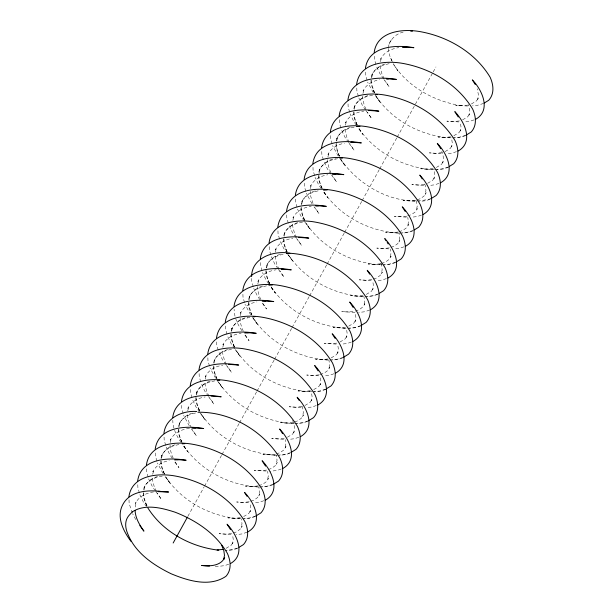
<?xml version="1.0" encoding="UTF-8"?>
<svg xmlns="http://www.w3.org/2000/svg" width="613" height="613" viewBox="0 0 613 613"><rect width="100%" height="100%" fill="white"/><g stroke="black" fill="none" stroke-linecap="round" stroke-linejoin="round"><path stroke-width="0.46" stroke-dasharray="3.06 2.3" d="M143.948 490.162L145.013 485.994L144.04 487.756C146.974 481.596 152.683 477.083 159.495 476.14M152.706 474.293L153.771 470.125L152.798 471.887C155.779 465.451 162.468 461.712 169.265 460.608M161.464 458.424L162.529 454.256L161.556 456.018C164.499 449.865 170.199 445.345 177.019 444.41M170.222 442.555L171.295 438.387L170.314 440.149C173.854 432.51 182.413 428.916 190.382 428.326M178.988 426.686L180.053 422.518L179.08 424.28C181.839 418.802 186.643 414.15 192.873 413.116M187.747 410.817L188.812 406.649L187.839 408.411C190.95 401.638 198.122 398.021 205.202 396.918M196.505 394.956L197.57 390.78L196.597 392.542C199.531 386.389 205.24 381.876 212.052 380.934M205.263 379.087L206.328 374.911L205.355 376.673C208.466 369.9 215.638 366.283 222.726 365.187M214.029 363.218L215.094 359.042L214.121 360.812C216.964 354.988 222.213 350.391 228.741 349.418M222.787 347.349L223.852 343.18L222.879 344.943C226.12 337.817 233.791 334.353 241.147 333.234M231.545 331.48L232.611 327.311L231.637 329.074C234.664 322.568 240.84 318.178 247.928 317.235M240.304 315.611L241.369 311.442L240.396 313.205C243.384 306.768 250.066 303.029 256.862 301.925M249.062 299.742L250.127 295.573L249.154 297.336C252.096 291.175 257.797 286.662 264.617 285.719M257.828 283.873L258.893 279.704L257.92 281.467C261.161 274.34 268.823 270.885 276.187 269.758M266.586 268.004L267.651 263.835L266.678 265.598C269.436 260.111 274.241 255.46 280.47 254.433M275.344 252.135L276.409 247.966L275.436 249.729C278.547 242.955 285.719 239.338 292.799 238.235M284.103 236.266L285.168 232.097L284.194 233.859C287.129 227.707 292.838 223.186 299.657 222.251M292.861 220.396L293.926 216.228L292.953 217.99C296.194 210.872 303.864 207.409 311.22 206.282M301.627 204.535L302.692 200.359L301.719 202.121C304.561 196.306 309.81 191.7 316.339 190.735M310.385 188.666L311.45 184.49L310.477 186.252C313.588 179.479 320.76 175.862 327.84 174.766M319.143 172.797L320.208 168.621L319.235 170.391C322.262 163.886 328.438 159.495 335.526 158.552M327.901 156.928L328.966 152.76L327.993 154.522C330.982 148.085 337.663 144.346 344.46 143.243M336.66 141.059L337.725 136.891L336.752 138.653C339.602 132.837 344.851 128.232 351.379 127.266M345.425 125.19L346.491 121.022L345.517 122.784C348.759 115.658 356.429 112.194 363.785 111.076M354.184 109.321L355.249 105.152L354.276 106.915C357.21 100.754 362.919 96.241 369.731 95.299M362.942 93.452L364.007 89.283L363.034 91.046C366.015 84.609 372.704 80.87 379.501 79.767M371.7 77.583L372.765 73.414L371.792 75.177C374.735 69.024 380.435 64.503 387.255 63.568M380.458 61.714L381.524 57.545L380.55 59.308C383.792 52.182 391.462 48.726 398.818 47.599M389.554 43.002L389.316 43.439C392.075 37.952 396.879 33.309 403.109 32.274M187.907 516.276L204.045 487.044M204.504 486.209L221.569 455.306M222.029 454.471L239.085 423.568M239.545 422.732L256.602 391.83M257.069 391.002L274.126 360.099M274.586 359.264L291.642 328.361M292.102 327.526L309.167 296.623M309.626 295.788L326.683 264.885M327.143 264.05L344.2 233.147M344.667 232.312L361.724 201.409M362.183 200.574L379.24 169.678M379.7 168.843L396.764 137.94M397.224 137.105L432.724 72.794M433.184 71.959L435.95 66.947M473.995 119.887L469.88 121.336L463.719 122.064M465.236 135.757L461.122 137.205L454.08 138.032M456.47 151.626L452.363 153.074L446.203 153.802M448.532 167.203L443.597 168.943L436.563 169.77M438.954 183.364L434.839 184.812L428.679 185.54M430.196 199.233L426.081 200.681L419.039 201.508M421.43 215.102L417.323 216.55L411.162 217.27M412.672 230.971L408.565 232.411L401.523 233.246M403.913 246.832L399.799 248.28L393.646 249.008M395.155 262.701L391.04 264.149L383.999 264.985M386.397 278.57L382.282 280.018L376.121 280.746M377.631 294.439L373.524 295.887L366.482 296.715M369.7 310.017L364.766 311.756L358.605 312.484M360.934 325.886L356 327.626L348.966 328.453M351.356 342.046L347.242 343.495L341.081 344.222M342.598 357.915L338.483 359.364L331.441 360.191M333.832 373.784L329.725 375.233L323.564 375.961M325.901 389.362L320.967 391.102L313.925 391.929M316.316 405.522L312.201 406.971L306.04 407.691M307.557 421.392L303.443 422.832L296.401 423.667M298.799 437.253L294.684 438.701L288.524 439.429M290.033 453.122L285.926 454.57L278.884 455.405M281.275 468.991L277.16 470.439L270.126 471.274M272.517 484.86L268.402 486.308L261.368 487.136M263.759 500.729L259.644 502.177L253.483 502.905M255 516.598L250.886 518.046L243.844 518.874M247.062 532.176L242.127 533.915L235.967 534.643M237.476 548.336L233.361 549.784L226.327 550.612M228.718 564.205L224.603 565.653L217.569 566.481L213.063 566.259M471.374 103.995L476.493 100.907L478.692 97.513L477.719 99.275L478.515 95.153L477.167 88.724M462.608 119.864L467.734 116.776L469.933 113.382L468.96 115.144L469.75 111.022L468.409 104.593M453.85 135.734L458.976 132.646L461.175 129.243L460.202 131.013L460.991 126.883L460.34 122.179M445.092 151.603L450.21 148.507L452.417 145.112L451.444 146.875L452.233 142.752L451.582 138.04M436.333 167.472L441.452 164.376L443.659 160.981L442.686 162.744L443.475 158.621L442.824 153.909L441.781 151.342M427.575 183.341L432.694 180.245L434.893 176.851L433.92 178.613L434.717 174.49L434.065 169.778M417.223 199.746L420.395 198.666L423.935 196.114L426.135 192.72L425.161 194.482L425.951 190.359L425.307 185.647L424.265 183.072M407.676 215.883L411.637 214.535L415.177 211.983L417.376 208.589L416.403 210.351L417.192 206.229L416.541 201.516L415.507 198.941M398.917 231.752L402.879 230.404L406.411 227.852L408.618 224.458L407.645 226.22L408.434 222.098L407.783 217.385M390.948 247.346L394.121 246.273L397.653 243.721L399.86 240.327L398.879 242.089L399.676 237.967L399.025 233.254M381.393 263.49L385.355 262.142L388.895 259.59L391.094 256.196L390.121 257.958L390.918 253.836L390.266 249.123M373.424 279.084L376.597 278.011L380.137 275.459L382.336 272.065L381.363 273.827L382.152 269.705L381.508 264.992L380.466 262.418M366.252 294.416L371.378 291.328L373.578 287.934L372.604 289.696L373.394 285.574L372.742 280.861M348.736 326.154L353.854 323.066L356.053 319.664L355.08 321.434L355.877 317.304L355.226 312.599M339.97 342.023L345.096 338.928L347.295 335.533L346.322 337.296L347.119 333.173L346.468 328.461M331.212 357.892L336.338 354.797L338.537 351.402L337.564 353.165L338.353 349.042L337.709 344.33M320.078 374.566L324.039 373.217L327.58 370.666L329.779 367.271L328.806 369.034L329.595 364.911L328.943 360.199M313.695 389.623L318.814 386.535L321.02 383.14L320.047 384.903L320.837 380.78L320.185 376.068M304.937 405.492L310.055 402.404L312.255 399.009L311.281 400.772L312.078 396.649L311.427 391.937M294.592 421.905L297.757 420.825L301.297 418.273L303.496 414.878L302.523 416.641L303.32 412.518L302.669 407.806L301.627 405.231M287.413 437.23L292.539 434.142L294.738 430.747L293.765 432.51L294.554 428.387L293.911 423.675L292.524 420.242M276.279 453.911L280.241 452.563L283.781 450.011L285.98 446.616L285.007 448.379L285.796 444.256L285.145 439.544M268.31 469.504L271.482 468.432L275.015 465.88L277.222 462.486L276.248 464.248L277.038 460.125L276.386 455.413M258.755 485.642L262.724 484.301L266.257 481.749L268.456 478.355L267.483 480.117L268.279 475.995L267.628 471.282M250.786 501.242L253.958 500.17L257.498 497.618L259.697 494.224L258.724 495.986L259.514 491.864L258.87 487.151M243.614 516.575L248.74 513.487L250.939 510.085L249.966 511.855L250.755 507.725L250.104 503.02M233.269 532.981L236.442 531.9L239.974 529.348L242.181 525.954L241.208 527.716L241.997 523.594L241.346 518.882M226.097 548.313L231.216 545.218L233.423 541.823L232.45 543.585L233.239 539.463L232.588 534.751M483.58 103.444L477.152 105.413L472.447 105.88M466.064 135.182L459.627 137.151L452.103 137.902M448.54 166.912L442.111 168.881L435.521 169.548M431.023 198.65C397.538 207.914 359.502 186.865 340.813 159.319M413.499 230.388L407.07 232.358L400.488 233.017M395.983 262.126L389.554 264.096L382.964 264.755M378.459 293.865L372.03 295.834L365.448 296.493M360.942 325.603L354.513 327.572L347.923 328.231M343.426 357.333L336.989 359.302L329.465 360.061M325.901 389.071L319.473 391.04L312.891 391.707M308.385 420.809L301.948 422.778L295.366 423.437M290.861 452.547L284.432 454.517L277.85 455.175M273.344 484.285L266.916 486.255L260.326 486.914M255.828 516.023L249.391 517.993L242.809 518.652M237.499 548.007L231.875 549.723L225.285 550.39M389.163 63.683L383.746 64.97L378.505 67.468L374.482 70.901A52.274 26.06 28.9 0 0 371.24 77.399M372.543 95.207L366.229 96.708L360.988 99.206L356.965 102.639A52.274 26.06 28.9 0 0 353.724 109.137M354.122 127.159L348.713 128.446L343.464 130.944L339.441 134.377A52.274 26.06 28.9 0 0 336.208 140.867M337.502 158.683L331.189 160.177L325.947 162.675L321.925 166.108A52.274 26.06 28.9 0 0 318.538 173.548M318.178 190.842L313.672 191.915L308.423 194.413L304.4 197.846A52.274 26.06 28.9 0 0 301.167 204.344M302.462 222.151L296.148 223.653L290.907 226.151L286.884 229.584A52.274 26.06 28.9 0 0 283.643 236.082M283.137 254.318L278.631 255.391L273.39 257.889L269.368 261.322A52.274 26.06 28.9 0 0 266.126 267.82M266.525 285.842L261.115 287.129L255.866 289.627L251.843 293.06A52.274 26.06 28.9 0 0 248.61 299.558M249.905 317.365L243.591 318.867L238.35 321.365L234.327 324.798A52.274 26.06 28.9 0 0 230.94 332.231M231.484 349.318L226.074 350.598L220.826 353.096L216.803 356.528A52.274 26.06 28.9 0 0 213.569 363.026M214.864 380.842L208.55 382.336L203.309 384.834L199.286 388.267A52.274 26.06 28.9 0 0 195.899 395.707M195.539 413.001L191.034 414.074L185.793 416.572L181.762 420.005A52.274 26.06 28.9 0 0 178.529 426.502M178.927 444.525L173.51 445.812L168.268 448.31L164.246 451.743A52.274 26.06 28.9 0 0 161.004 458.24M162.307 476.048L155.993 477.55L150.752 480.048L146.729 483.481A52.274 26.06 28.9 0 0 143.488 489.979M153.549 491.917C146.193 493.036 138.523 496.499 135.281 503.625L136.255 501.863L135.029 508.729M468.202 105.076L462.371 105.689L455.666 105.275L468.692 106.118M459.444 120.937L453.612 121.558L446.908 121.144L460.141 122.033M450.678 136.806L444.854 137.427L438.142 137.013L451.383 137.902M441.919 152.675L436.096 153.296L429.384 152.882L442.624 153.771M433.161 168.544L427.338 169.165L420.625 168.751L434.763 169.678M424.403 184.413L418.572 185.034L411.867 184.62L426.004 185.547M415.637 200.282L409.813 200.903L403.109 200.489L417.238 201.416M406.879 216.151L401.055 216.772L394.343 216.358L407.584 217.24M398.121 232.02L392.297 232.641L385.585 232.227L398.825 233.109M389.362 247.89L383.539 248.503L376.826 248.096L390.06 248.978M380.604 263.759L374.773 264.372L368.068 263.965L381.301 264.847M371.838 279.628L366.015 280.241L359.302 279.834L373.44 280.762M363.08 295.497L357.256 296.11L350.544 295.696L363.785 296.585M345.563 327.227L339.74 327.848L333.028 327.434L346.261 328.323M336.805 343.096L330.974 343.717L324.269 343.303L337.502 344.192M328.039 358.965L322.216 359.586L315.503 359.172L328.744 360.061M319.281 374.834L313.458 375.455L306.745 375.041L319.986 375.922M310.523 390.703L304.699 391.324L297.987 390.91L312.124 391.837M301.765 406.572L295.933 407.193L289.229 406.779L302.462 407.66M293.006 422.441L287.175 423.062L280.47 422.648L294.6 423.575M284.24 438.31L278.417 438.923L271.705 438.517L285.842 439.444M275.482 454.179L269.659 454.792L262.946 454.386L276.187 455.267M266.724 470.048L260.9 470.661L254.188 470.255L267.421 471.136M257.966 485.917L252.135 486.53L245.43 486.117L258.663 487.006M249.207 501.779L243.376 502.399L236.672 501.986L250.801 502.921M240.442 517.648L234.618 518.269L227.906 517.855L241.147 518.744M231.683 533.517L225.86 534.138L219.148 533.724L232.388 534.613M355.019 312.454L341.786 311.565C349.87 312.484 360.728 312.216 364.819 303.803L363.846 305.565L364.635 301.443L363.984 296.73M451.176 137.856C421.698 136.392 392.098 120.746 375.853 95.843M434.586 169.64C404.779 168.452 374.758 152.737 358.329 127.581M399.546 233.116C369.739 231.929 339.717 216.213 323.296 191.057M382.022 264.854C352.1 263.621 321.764 247.828 305.558 222.327M363.578 296.539C334.1 295.075 304.5 279.428 288.256 254.533M346.054 328.277C316.584 326.813 286.976 311.166 270.731 286.263M328.537 360.015C299.06 358.544 269.459 342.905 253.215 318.001M311.948 391.799C282.018 390.573 251.682 374.773 235.476 349.272M294.424 423.537C264.617 422.349 234.603 406.634 218.174 381.478M276.907 455.275C247.1 454.08 217.079 438.372 200.658 413.216M259.391 487.013C229.576 485.818 199.562 470.11 183.134 444.954M240.94 518.698C211.462 517.234 181.862 501.587 165.617 476.684M461.26 105.72C434.471 101.406 407.722 87.107 393.155 63.645M397.385 70.173L397.967 70.962L393.73 64.587M358.835 128.891L362.927 134.439L358.689 128.063M323.794 192.367L327.886 197.915L323.649 191.54M271.237 287.574L275.329 293.121L271.092 286.746M262.479 303.443L266.571 308.99L262.333 302.615M244.955 335.181L249.054 340.728L244.809 334.353M183.639 446.264L187.731 451.804L183.494 445.429M174.881 462.133L178.973 467.673L174.736 461.298M383.577 79.023L379.976 73.729L376.374 66.273M384.09 79.774L389.209 86.831L384.972 80.456M373.271 92.617L367.616 82.134M375.332 95.643L380.451 102.7L376.206 96.325M365.54 110.003L362.459 105.467L358.85 98.003M366.053 110.754L371.685 118.57L367.448 112.194M356.268 125.113L353.701 121.336L350.092 113.872M348.536 142.492L344.943 137.205L341.334 129.741M349.05 143.25L354.168 150.308L349.931 143.932M338.238 156.093L332.575 145.61M340.292 159.119L345.41 166.177L341.173 159.801M331.012 174.23L327.419 168.935L323.817 161.48M331.526 174.989L336.652 182.046L332.407 175.67M321.227 188.589L318.66 184.804L315.051 177.349M311.956 203.7L306.293 193.218M314.009 206.727L319.128 213.776L314.89 207.409M304.224 221.078L301.144 216.542L297.535 209.087M304.738 221.837L310.37 229.645L306.132 223.278M295.979 237.706L292.378 232.411L288.777 224.956M296.493 238.457L301.611 245.514L297.366 239.139M287.213 253.575L283.62 248.28L280.011 240.825M287.727 254.326L292.853 261.383L288.608 255.008M277.942 268.686L274.862 264.149L271.252 256.694M278.455 269.444L284.087 277.252L279.85 270.877M268.67 283.796L266.103 280.018L262.494 272.555M259.912 299.665L257.345 295.887L253.736 288.424M250.633 314.776L244.978 304.293M252.694 317.802L257.812 324.859L253.567 318.484M241.874 330.645C237.599 324.354 234.128 316.975 234.12 309.236M234.656 348.782L231.063 343.487L227.454 336.031M235.17 349.54L240.288 356.597L236.051 350.222M225.898 364.651L222.304 359.356L218.695 351.9M226.412 365.409L231.53 372.466L227.293 366.091M215.6 378.252L209.937 367.769M217.653 381.278L222.772 388.336L218.534 381.96M208.382 396.389L204.78 391.094L201.179 383.638M208.895 397.147L214.014 404.197L209.769 397.829M199.616 412.258L196.022 406.963L192.413 399.507M200.129 413.009L205.255 420.066L201.01 413.698M189.317 425.859L183.655 415.376M191.371 428.878L196.489 435.935L192.252 429.56M181.073 442.479C176.544 435.996 172.82 428.364 172.797 420.311M172.314 458.348L169.74 454.57L166.138 447.115M163.035 473.458L157.38 462.976M165.096 476.485L170.215 483.542L165.97 477.167M155.304 490.844L152.223 486.308L148.614 478.845M155.817 491.595L161.457 499.411L157.212 493.036M146.545 506.713L143.465 502.177L139.856 494.714M135.734 519.556L132.699 513.901M132.301 513.073L129.136 503.442L128.968 498.706M388.489 48.381A52.274 26.06 28.9 0 0 390.765 58.304L392.987 63.016M384.228 78.885L382.006 74.173L380.412 68.143L380.305 64.411M371.547 80.28L371.654 84.012L374.359 92.394M365.969 109.053L364.482 105.903L362.896 99.881L362.781 96.149M354.023 112.018L354.13 115.75L355.724 121.772L357.203 124.922M349.188 142.362L346.966 137.641L345.372 131.619L345.265 127.887M336.476 142.821L336.614 147.488L338.207 153.511L340.43 158.231M330.928 172.521L329.442 169.38L327.855 163.357L327.748 159.625M318.982 175.494L319.089 179.226L320.683 185.249L322.17 188.39M313.036 203.478L310.331 195.087L310.224 191.363M301.466 207.232L301.573 210.956L303.167 216.987L304.646 220.128M296.631 237.568L294.409 232.856L292.815 226.825L292.707 223.101M283.942 238.97L284.057 242.694L285.643 248.725L287.872 253.437M279.107 269.306L276.884 264.594L275.291 258.563L275.183 254.832M266.425 270.701L266.532 274.432L268.126 280.455L269.605 283.604M260.847 299.473L259.368 296.324L257.774 290.301L257.667 286.57M248.909 302.439L249.016 306.171L251.721 314.553M243.33 331.212L241.844 328.062L240.258 322.04L240.143 318.308M231.385 334.177L231.492 337.909L233.086 343.931L235.308 348.651M226.549 364.52L224.327 359.8L222.734 353.778L222.626 350.046M213.868 365.915L213.975 369.647L215.569 375.669L217.048 378.811M209.033 396.251L206.803 391.538L205.217 385.508L205.11 381.784M196.344 397.653L196.459 401.377L198.045 407.407L200.267 412.12M191.509 427.989L189.287 423.276L187.693 417.246L187.586 413.522M178.827 429.391L178.935 433.115L180.528 439.146L182.007 442.287M173.249 458.156L171.77 455.015L170.176 448.984L170.069 445.253M161.311 461.122L161.418 464.853L163.004 470.884L165.234 475.596M156.468 491.465L154.246 486.745L152.66 480.722L152.545 476.991M143.787 492.86L143.894 496.591L145.488 502.614L146.967 505.763M370.972 80.119A52.274 26.06 28.9 0 0 373.24 90.034L374.359 92.525M353.448 111.857A52.274 26.06 28.9 0 0 355.724 121.772L357.218 125.09M335.939 144.43A52.274 26.06 28.9 0 0 338.207 153.511L339.318 156.001M318.408 175.333A52.274 26.06 28.9 0 0 320.683 185.249L322.177 188.566M300.899 207.907A52.274 26.06 28.9 0 0 303.167 216.987L305.772 222.795M283.375 238.802A52.274 26.06 28.9 0 0 285.643 248.725L287.137 252.043M265.85 270.54A52.274 26.06 28.9 0 0 268.126 280.455L269.613 283.781M248.334 302.278A52.274 26.06 28.9 0 0 250.61 312.193L251.721 314.684M230.81 334.016A52.274 26.06 28.9 0 0 233.086 343.931L234.58 347.249M213.301 366.589A52.274 26.06 28.9 0 0 215.569 375.669L216.688 378.16M195.777 397.485A52.274 26.06 28.9 0 0 198.045 407.407L199.539 410.725M178.253 429.223A52.274 26.06 28.9 0 0 180.528 439.146L182.015 442.463M160.736 460.961A52.274 26.06 28.9 0 0 163.004 470.884L164.499 474.201M143.212 492.699A52.274 26.06 28.9 0 0 145.488 502.614L146.982 505.932M390.765 58.304L392.128 61.354M373.24 90.034L375.639 95.383M355.724 121.772L357.777 126.355M338.207 153.511L340.253 158.093M320.683 185.249L322.737 189.831M303.167 216.987L305.213 221.561M285.643 248.725L287.696 253.299M268.126 280.455L270.172 285.037M250.61 312.193L253 317.542M233.086 343.931L235.139 348.513M215.569 375.669L217.615 380.252M198.045 407.407L200.099 411.982M180.528 439.146L182.574 443.72M163.004 470.884L165.058 475.458M145.488 502.614L147.197 506.43M375.884 64.48L374.413 59.124L374.236 54.396M367.126 80.349L365.654 74.993L365.517 71.208M358.36 96.218L356.896 90.862L356.72 86.134M349.602 112.087L348.138 106.731L347.992 102.946M340.843 127.956L339.372 122.6L339.204 117.865M332.085 143.825L330.614 138.469L330.438 133.734M323.327 159.694L321.856 154.338L321.718 150.553M314.561 175.563L313.097 170.207L312.921 165.472M305.803 191.432L304.339 186.076L304.194 182.291M297.044 207.301L295.573 201.945L295.435 198.16M288.286 223.17L286.815 217.807L286.677 214.021M279.528 239.039L278.057 233.676L277.881 228.948M270.762 254.901L269.299 249.545L269.122 244.817M262.004 270.77L260.533 265.414L260.395 261.628M253.246 286.639L251.774 281.283L251.636 277.497M244.487 302.508L243.016 297.152L242.84 292.424M226.963 334.246L225.5 328.89L225.354 325.105M218.205 350.115L216.734 344.759L216.565 340.023M209.447 365.984L207.976 360.628L207.799 355.892M200.689 381.853L199.217 376.497L199.079 372.712M191.93 397.722L190.459 392.366L190.283 387.631M183.164 413.591L181.701 408.227L181.525 403.5M165.648 445.322L164.177 439.965L164 435.238M156.89 461.191L155.418 455.834L155.242 451.107M148.124 477.06L146.66 471.704L146.484 466.976M139.366 492.929L137.902 487.573L137.756 483.787M388.519 47.561A52.274 26.06 28.9 0 1 391.998 39.163"/><path stroke-width="0.92" d="M128.891 496.814C131.772 475.282 157.794 472.799 175.119 475.995C203.018 481.013 230.136 497.005 244.901 521.64A62.725 31.271 28.9 0 1 243.415 544.605L239.032 547.309M137.657 480.952C140.783 458.401 168.345 457.106 186.13 460.271L176.023 459.535M146.415 465.083C149.288 443.544 175.31 441.069 192.635 444.256C220.542 449.275 247.652 465.267 262.418 489.902A62.725 31.271 28.9 0 1 260.931 512.866L255.828 516.023M155.173 449.214C158.307 426.663 185.862 425.368 203.654 428.533L193.539 427.797M163.932 433.345C165.602 417.737 182.567 410.404 196.704 411.492M172.697 417.476C175.824 394.925 203.386 393.63 221.17 396.795L211.064 396.059M181.456 401.607C184.329 380.068 210.351 377.593 227.676 380.78C255.575 385.807 282.693 401.791 297.458 426.433A62.725 31.271 28.9 0 1 295.972 449.398L291.596 452.095M190.214 385.738C193.348 363.187 220.902 361.892 238.687 365.057L228.58 364.321M198.972 369.869C201.846 348.33 227.875 345.855 245.2 349.042C273.099 354.069 300.209 370.053 314.982 394.695A62.725 31.271 28.9 0 1 313.496 417.66L308.385 420.809M207.73 354C210.864 331.449 238.426 330.154 256.211 333.326L246.104 332.591M216.496 338.131C219.37 316.599 245.392 314.117 262.716 317.304C290.616 322.331 317.733 338.322 332.499 362.957A62.725 31.271 28.9 0 1 331.012 385.922L326.629 388.627M225.255 322.262C228.381 299.711 255.943 298.424 273.727 301.588L263.621 300.853M234.013 306.393C236.886 284.861 262.908 282.378 280.233 285.574C308.14 290.593 335.25 306.584 350.015 331.219A62.725 31.271 28.9 0 1 348.529 354.184L343.426 357.333M242.771 290.531C245.905 267.981 273.459 266.686 291.252 269.85L281.145 269.115M260.295 258.793C263.421 236.243 290.983 234.948 308.768 238.112L298.661 237.377M269.053 242.924C271.927 221.385 297.949 218.91 315.274 222.098C343.173 227.124 370.29 243.108 385.056 267.743A62.725 31.271 28.9 0 1 383.569 290.715L379.194 293.412M277.812 227.055C280.946 204.504 308.5 203.209 326.292 206.374L316.178 205.639M286.57 211.186C289.443 189.647 315.473 187.172 332.798 190.359C360.697 195.386 387.807 211.37 402.58 236.013A62.725 31.271 28.9 0 1 401.094 258.977L395.983 262.126M295.328 195.317C298.462 172.766 326.024 171.471 343.809 174.636L333.702 173.9M304.094 179.448C306.967 157.909 332.989 155.434 350.314 158.621C378.213 163.648 405.331 179.632 420.097 204.275A62.725 31.271 28.9 0 1 418.61 227.239L414.235 229.936M312.852 163.579C315.986 141.028 343.541 139.733 361.325 142.906L351.218 142.17M321.61 147.71C324.484 126.178 350.513 123.696 367.831 126.883C395.737 131.91 422.847 147.902 437.613 172.537A62.725 31.271 28.9 0 1 436.134 195.501L431.023 198.65M330.369 131.841C333.503 109.29 361.065 108.003 378.849 111.168L368.742 110.432M339.127 115.972C342.008 94.44 368.03 91.958 385.355 95.153C413.254 100.172 440.372 116.163 455.137 140.798A62.725 31.271 28.9 0 1 453.651 163.763L449.268 166.468M347.893 100.111C351.019 77.56 378.581 76.265 396.366 79.429L386.259 78.694M356.651 84.242C359.524 62.702 385.546 60.227 402.871 63.415C430.778 68.434 457.888 84.425 472.654 109.06A62.725 31.271 28.9 0 1 471.167 132.025L466.064 135.182M365.409 68.372C368.543 45.822 396.098 44.527 413.89 47.691L403.775 46.956M374.168 52.503C377.041 30.964 403.07 28.489 420.395 31.677C448.295 36.703 475.404 52.687 490.178 77.322A62.725 31.271 28.9 0 1 488.691 100.294L484.308 102.992M173.157 543.003L187.448 517.111M475.634 119.305C491.595 110.363 482.132 89.866 472.332 79.889L475.29 84.517M458.118 151.043C474.079 142.093 464.616 121.604 454.815 111.62L458.263 117.029M440.601 182.781C456.555 173.831 447.092 153.342 437.291 143.358L440.747 148.767M423.077 214.519C439.038 205.57 429.575 185.08 419.775 175.096L422.242 178.958M405.561 246.257C421.514 237.308 412.059 216.818 402.258 206.834L405.216 211.47M388.037 277.995C403.998 269.046 394.534 248.549 384.734 238.572L386.213 240.886M370.52 309.734C386.481 300.784 377.018 280.287 367.218 270.31L369.677 274.172M352.996 341.464C368.957 332.514 359.494 312.025 349.694 302.04L353.149 307.45M335.48 373.202C351.441 364.252 341.977 343.763 332.177 333.779L335.135 338.414M317.963 404.94C333.916 395.99 324.453 375.501 314.661 365.517L318.109 370.926M300.439 436.678C316.4 427.728 306.937 407.239 297.136 397.255L299.106 400.343M282.922 468.416C298.883 459.466 289.42 438.969 279.62 428.993L282.578 433.629M265.398 500.154C281.359 491.205 271.896 470.707 262.096 460.731L265.552 466.133M247.882 531.885C263.843 522.935 254.38 502.445 244.579 492.461L247.047 496.331M230.365 563.623C246.319 554.673 236.856 534.184 227.055 524.199L230.511 529.609M361.67 325.151L366.053 322.446A62.725 31.271 28.9 0 0 367.539 299.481C351.28 272.938 320.852 255.299 289.903 253.246C273.996 250.242 251.644 257.652 251.606 276.555M273.344 484.285L278.455 481.136A62.725 31.271 28.9 0 0 279.942 458.164C262.885 430.786 230.473 411.599 197.968 412.25M217.102 550.007L222.925 549.386M410.802 31.217L412.541 31.087M375.769 94.693L377.501 94.563M356.513 126.554L359.977 126.301M339.863 158.231L342.46 158.039M286.432 253.506L289.903 253.246M268.915 285.237L272.379 284.984M253.131 316.844L254.862 316.722M217.224 380.389L219.822 380.19M182.184 443.858L184.781 443.666M402.419 47.37L406.021 47.132M386.696 78.985L388.496 78.87M350.759 142.515L353.456 142.339M332.338 174.314L335.939 174.077M323.58 190.183L327.181 189.946M315.718 205.991L318.423 205.815M281.582 269.406L283.382 269.291M262.264 301.259L265.858 301.029M244.74 332.997L248.342 332.759M192.183 428.211L195.785 427.974M174.667 459.942L178.26 459.712M158.047 491.626L168.613 492.009L158.506 491.274M218.772 550.183C190.896 547.049 162.997 532.038 147.879 507.962M160.744 491.45C147.189 489.764 129.404 491.174 122.592 505.005C116.194 517.334 123.535 531.456 131.082 541.471M209.462 566.075L201.631 565.462C209.707 566.381 220.573 566.106 224.657 557.692L223.684 559.454L224.481 555.332L223.829 550.62L221.753 545.478M139.841 525.602L143.932 531.149C139.634 525.057 135.465 518.223 135.082 510.591M387.201 242.434L388.19 243.974M132.416 511.786L129.205 515.219A52.274 26.06 28.9 0 0 127.971 534.352C135.634 553.102 153.579 565.232 171.165 573.776C187.93 580.718 209.447 587.438 225.898 576.343A62.725 31.271 28.9 0 0 227.385 553.378C216.006 533.647 196.014 520.314 175.149 512.223C161.679 507.832 145.304 503.625 132.416 511.786"/></g></svg>
